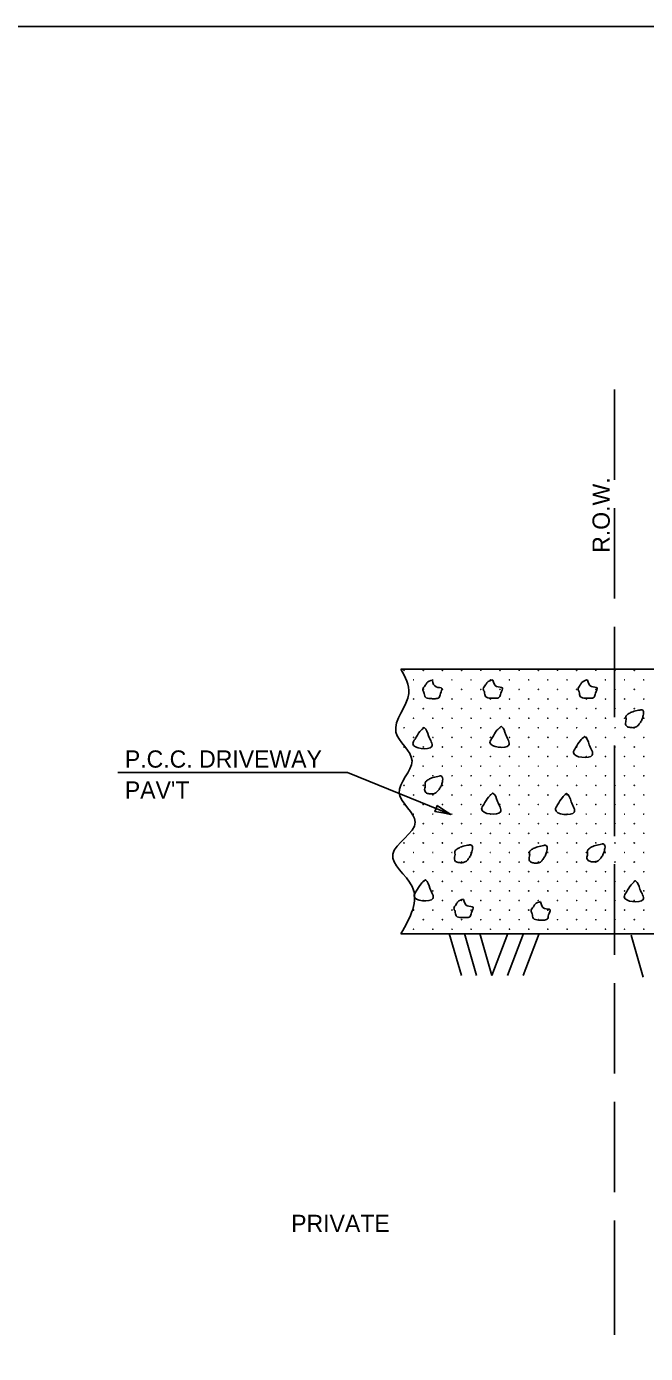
# Model space of a CAD drawing. Extents: x 2261474 to 2262104, y -3123680 to -3123280.
# Drawn here: x 2261800.5 to 2261910.1, y -3123515.2 to -3123280.5 of the extents above; entities that cross this region are included whole.
import ezdxf

# ---------------------------------------------------------------- set-up
doc = ezdxf.new("R2010")
doc.units = 0
for name, color, linetype in [('Default', 7, 'Continuous'), ('RD_Pr_Roadway_Items', 7, 'Continuous'), ('RD_Pr_Roadway_Notes', 7, 'Continuous')]:
    doc.layers.add(name, color=color, linetype=linetype)

msp = doc.modelspace()

# ---------------------------------------------------------------- linework, layer by layer
at = {"layer": 'Default'}
msp.add_lwpolyline([(2261474.13, -3123680.48), (2262104.13, -3123680.48), (2262104.13, -3123280.48), (2261474.13, -3123280.48)], close=True, dxfattribs=at)
at = {"layer": 'RD_Pr_Roadway_Items'}
for p, q in [((2261904.61, -3123344.69), (2261904.61, -3123360.69)), ((2261904.61, -3123365.69), (2261904.61, -3123381.69)), ((2261904.61, -3123386.69), (2261904.61, -3123402.69)), ((2261928.01, -3123394.17), (2261866.8, -3123394.17)), ((2261904.61, -3123407.69), (2261904.61, -3123423.69)), ((2261904.61, -3123428.69), (2261904.61, -3123444.7)), ((2261928.01, -3123440.97), (2261866.8, -3123440.97)), ((2261877.48, -3123448.38), (2261875.35, -3123440.94)), ((2261880.16, -3123448.38), (2261878.04, -3123440.94)), ((2261882.86, -3123448.38), (2261880.73, -3123440.94)), ((2261882.86, -3123448.38), (2261885.7, -3123440.94)), ((2261885.62, -3123448.38), (2261888.46, -3123440.94)), ((2261888.4, -3123448.38), (2261891.24, -3123440.94)), ((2261909.67, -3123448.67), (2261907.54, -3123441.22)), ((2261904.61, -3123449.7), (2261904.61, -3123465.7)), ((2261904.61, -3123470.7), (2261904.61, -3123486.7)), ((2261904.61, -3123491.7), (2261904.61, -3123511.94))]:
    msp.add_line(p, q, dxfattribs=at)
for centre in [(2261867.34, -3123394.36), (2261870.74, -3123394.36), (2261874.13, -3123394.36), (2261877.53, -3123394.36), (2261880.92, -3123394.36), (2261884.32, -3123394.36), (2261887.71, -3123394.36), (2261891.1, -3123394.36), (2261894.5, -3123394.36), (2261897.89, -3123394.36), (2261901.29, -3123394.36), (2261904.68, -3123394.36), (2261908.08, -3123394.36), (2261869.04, -3123396.06), (2261870.74, -3123397.75), (2261872.44, -3123396.06), (2261874.13, -3123397.75), (2261875.83, -3123396.06), (2261877.53, -3123397.75), (2261879.22, -3123396.06), (2261880.92, -3123397.75), (2261882.62, -3123396.06), (2261884.32, -3123397.75), (2261886.01, -3123396.06), (2261887.71, -3123397.75), (2261889.41, -3123396.06), (2261891.1, -3123397.75), (2261892.8, -3123396.06), (2261894.5, -3123397.75), (2261896.2, -3123396.06), (2261897.89, -3123397.75), (2261899.59, -3123396.06), (2261901.29, -3123397.75), (2261902.98, -3123396.06), (2261904.68, -3123397.75), (2261906.38, -3123396.06), (2261908.08, -3123397.75), (2261909.77, -3123396.06), (2261869.04, -3123399.45), (2261872.44, -3123399.45), (2261875.83, -3123399.45), (2261879.22, -3123399.45), (2261882.62, -3123399.45), (2261886.01, -3123399.45), (2261889.41, -3123399.45), (2261892.8, -3123399.45), (2261896.2, -3123399.45), (2261899.59, -3123399.45), (2261902.98, -3123399.45), (2261906.38, -3123399.45), (2261909.77, -3123399.45), (2261870.74, -3123401.15), (2261874.13, -3123401.15), (2261877.53, -3123401.15), (2261880.92, -3123401.15), (2261884.32, -3123401.15), (2261887.71, -3123401.15), (2261891.1, -3123401.15), (2261894.5, -3123401.15), (2261897.89, -3123401.15), (2261901.29, -3123401.15), (2261904.68, -3123401.15), (2261908.08, -3123401.15), (2261867.34, -3123404.54), (2261869.04, -3123402.85), (2261870.74, -3123404.54), (2261872.44, -3123402.85), (2261874.13, -3123404.54), (2261875.83, -3123402.85), (2261877.53, -3123404.54), (2261879.22, -3123402.85), (2261880.92, -3123404.54), (2261882.62, -3123402.85), (2261884.32, -3123404.54), (2261886.01, -3123402.85), (2261887.71, -3123404.54), (2261889.41, -3123402.85), (2261891.1, -3123404.54), (2261892.8, -3123402.85), (2261894.5, -3123404.54), (2261896.2, -3123402.85), (2261897.89, -3123404.54), (2261899.59, -3123402.85), (2261901.29, -3123404.54), (2261902.98, -3123402.85), (2261904.68, -3123404.54), (2261906.38, -3123402.85), (2261908.08, -3123404.54), (2261909.77, -3123402.85), (2261869.04, -3123406.24), (2261872.44, -3123406.24), (2261875.83, -3123406.24), (2261879.22, -3123406.24), (2261882.62, -3123406.24), (2261886.01, -3123406.24), (2261889.41, -3123406.24), (2261892.8, -3123406.24), (2261896.2, -3123406.24), (2261899.59, -3123406.24), (2261902.98, -3123406.24), (2261906.38, -3123406.24), (2261909.77, -3123406.24), (2261867.34, -3123407.94), (2261869.04, -3123409.63), (2261870.74, -3123407.94), (2261872.44, -3123409.63), (2261874.13, -3123407.94), (2261875.83, -3123409.63), (2261877.53, -3123407.94), (2261879.22, -3123409.63), (2261880.92, -3123407.94), (2261882.62, -3123409.63), (2261884.32, -3123407.94), (2261886.01, -3123409.63), (2261887.71, -3123407.94), (2261889.41, -3123409.63), (2261891.1, -3123407.94), (2261892.8, -3123409.63), (2261894.5, -3123407.94), (2261896.2, -3123409.63), (2261897.89, -3123407.94), (2261899.59, -3123409.63), (2261901.29, -3123407.94), (2261902.98, -3123409.63), (2261904.68, -3123407.94), (2261906.38, -3123409.63), (2261908.08, -3123407.94), (2261909.77, -3123409.63), (2261870.74, -3123411.33), (2261874.13, -3123411.33), (2261877.53, -3123411.33), (2261880.92, -3123411.33), (2261884.32, -3123411.33), (2261887.71, -3123411.33), (2261891.1, -3123411.33), (2261894.5, -3123411.33), (2261897.89, -3123411.33), (2261901.29, -3123411.33), (2261904.68, -3123411.33), (2261908.08, -3123411.33), (2261869.04, -3123413.03), (2261872.44, -3123413.03), (2261875.83, -3123413.03), (2261879.22, -3123413.03), (2261882.62, -3123413.03), (2261886.01, -3123413.03), (2261889.41, -3123413.03), (2261892.8, -3123413.03), (2261896.2, -3123413.03), (2261899.59, -3123413.03), (2261902.98, -3123413.03), (2261906.38, -3123413.03), (2261909.77, -3123413.03), (2261867.34, -3123414.73), (2261869.04, -3123416.42), (2261870.74, -3123414.73), (2261872.44, -3123416.42), (2261874.13, -3123414.73), (2261875.83, -3123416.42), (2261877.53, -3123414.73), (2261879.22, -3123416.42), (2261880.92, -3123414.73), (2261882.62, -3123416.42), (2261884.32, -3123414.73), (2261886.01, -3123416.42), (2261887.71, -3123414.73), (2261889.41, -3123416.42), (2261891.1, -3123414.73), (2261892.8, -3123416.42), (2261894.5, -3123414.73), (2261896.2, -3123416.42), (2261897.89, -3123414.73), (2261899.59, -3123416.42), (2261901.29, -3123414.73), (2261902.98, -3123416.42), (2261904.68, -3123414.73), (2261906.38, -3123416.42), (2261908.08, -3123414.73), (2261909.77, -3123416.42), (2261867.34, -3123418.12), (2261870.74, -3123418.12), (2261874.13, -3123418.12), (2261877.53, -3123418.12), (2261880.92, -3123418.12), (2261884.32, -3123418.12), (2261887.71, -3123418.12), (2261891.1, -3123418.12), (2261894.5, -3123418.12), (2261897.89, -3123418.12), (2261901.29, -3123418.12), (2261904.68, -3123418.12), (2261908.08, -3123418.12), (2261869.04, -3123419.82), (2261872.44, -3123419.82), (2261875.83, -3123419.82), (2261879.22, -3123419.82), (2261882.62, -3123419.82), (2261886.01, -3123419.82), (2261889.41, -3123419.82), (2261892.8, -3123419.82), (2261896.2, -3123419.82), (2261899.59, -3123419.82), (2261902.98, -3123419.82), (2261906.38, -3123419.82), (2261909.77, -3123419.82), (2261869.04, -3123423.21), (2261870.74, -3123421.51), (2261872.44, -3123423.21), (2261874.13, -3123421.51), (2261875.83, -3123423.21), (2261877.53, -3123421.51), (2261879.22, -3123423.21), (2261880.92, -3123421.51), (2261882.62, -3123423.21), (2261884.32, -3123421.51), (2261886.01, -3123423.21), (2261887.71, -3123421.51), (2261889.41, -3123423.21), (2261891.1, -3123421.51), (2261892.8, -3123423.21), (2261894.5, -3123421.51), (2261896.2, -3123423.21), (2261897.89, -3123421.51), (2261899.59, -3123423.21), (2261901.29, -3123421.51), (2261902.98, -3123423.21), (2261904.68, -3123421.51), (2261906.38, -3123423.21), (2261908.08, -3123421.51), (2261909.77, -3123423.21), (2261867.34, -3123424.91), (2261870.74, -3123424.91), (2261874.13, -3123424.91), (2261877.53, -3123424.91), (2261880.92, -3123424.91), (2261884.32, -3123424.91), (2261887.71, -3123424.91), (2261891.1, -3123424.91), (2261894.5, -3123424.91), (2261897.89, -3123424.91), (2261901.29, -3123424.91), (2261904.68, -3123424.91), (2261908.08, -3123424.91), (2261867.34, -3123428.3), (2261869.04, -3123426.61), (2261870.74, -3123428.3), (2261872.44, -3123426.61), (2261874.13, -3123428.3), (2261875.83, -3123426.61), (2261877.53, -3123428.3), (2261879.22, -3123426.61), (2261880.92, -3123428.3), (2261882.62, -3123426.61), (2261884.32, -3123428.3), (2261886.01, -3123426.61), (2261887.71, -3123428.3), (2261889.41, -3123426.61), (2261891.1, -3123428.3), (2261892.8, -3123426.61), (2261894.5, -3123428.3), (2261896.2, -3123426.61), (2261897.89, -3123428.3), (2261899.59, -3123426.61), (2261901.29, -3123428.3), (2261902.98, -3123426.61), (2261904.68, -3123428.3), (2261906.38, -3123426.61), (2261908.08, -3123428.3), (2261909.77, -3123426.61), (2261869.04, -3123430), (2261872.44, -3123430), (2261875.83, -3123430), (2261879.22, -3123430), (2261882.62, -3123430), (2261886.01, -3123430), (2261889.41, -3123430), (2261892.8, -3123430), (2261896.2, -3123430), (2261899.59, -3123430), (2261902.98, -3123430), (2261906.38, -3123430), (2261909.77, -3123430), (2261870.74, -3123431.7), (2261874.13, -3123431.7), (2261877.53, -3123431.7), (2261880.92, -3123431.7), (2261884.32, -3123431.7), (2261887.71, -3123431.7), (2261891.1, -3123431.7), (2261894.5, -3123431.7), (2261897.89, -3123431.7), (2261901.29, -3123431.7), (2261904.68, -3123431.7), (2261908.08, -3123431.7), (2261869.04, -3123433.4), (2261870.74, -3123435.09), (2261872.44, -3123433.4), (2261874.13, -3123435.09), (2261875.83, -3123433.4), (2261877.53, -3123435.09), (2261879.22, -3123433.4), (2261880.92, -3123435.09), (2261882.62, -3123433.4), (2261884.32, -3123435.09), (2261886.01, -3123433.4), (2261887.71, -3123435.09), (2261889.41, -3123433.4), (2261891.1, -3123435.09), (2261892.8, -3123433.4), (2261894.5, -3123435.09), (2261896.2, -3123433.4), (2261897.89, -3123435.09), (2261899.59, -3123433.4), (2261901.29, -3123435.09), (2261902.98, -3123433.4), (2261904.68, -3123435.09), (2261906.38, -3123433.4), (2261908.08, -3123435.09), (2261909.77, -3123433.4), (2261869.04, -3123436.79), (2261872.44, -3123436.79), (2261875.83, -3123436.79), (2261879.22, -3123436.79), (2261882.62, -3123436.79), (2261886.01, -3123436.79), (2261889.41, -3123436.79), (2261892.8, -3123436.79), (2261896.2, -3123436.79), (2261899.59, -3123436.79), (2261902.98, -3123436.79), (2261906.38, -3123436.79), (2261909.77, -3123436.79), (2261869.04, -3123440.18), (2261870.74, -3123438.49), (2261872.44, -3123440.18), (2261874.13, -3123438.49), (2261875.83, -3123440.18), (2261877.53, -3123438.49), (2261879.22, -3123440.18), (2261880.92, -3123438.49), (2261882.62, -3123440.18), (2261884.32, -3123438.49), (2261886.01, -3123440.18), (2261887.71, -3123438.49), (2261889.41, -3123440.18), (2261891.1, -3123438.49), (2261892.8, -3123440.18), (2261894.5, -3123438.49), (2261896.2, -3123440.18), (2261897.89, -3123438.49), (2261899.59, -3123440.18), (2261901.29, -3123438.49), (2261902.98, -3123440.18), (2261904.68, -3123438.49), (2261906.38, -3123440.18), (2261908.08, -3123438.49), (2261909.77, -3123440.18)]:
    msp.add_circle(centre, 0.024, dxfattribs=at)
for points in [[(2261866.8, -3123394.17), (2261868.19, -3123398.46), (2261865.91, -3123405.29), (2261868.75, -3123410.41), (2261866.48, -3123416.1), (2261869.32, -3123421.22), (2261865.34, -3123426.91), (2261868.75, -3123432.6), (2261866.8, -3123440.97)], [(2261872.36, -3123396.11), (2261871.38, -3123396.58), (2261871.08, -3123397.04), (2261870.67, -3123397.76), (2261870.86, -3123398.27), (2261871.08, -3123399.09), (2261871.98, -3123399.37), (2261872.83, -3123399.39), (2261873.51, -3123399.23), (2261873.78, -3123398.47), (2261874.05, -3123397.57), (2261873.05, -3123397.32), (2261872.36, -3123396.16)], [(2261883.05, -3123396.04), (2261882.06, -3123396.51), (2261881.77, -3123396.96), (2261881.35, -3123397.68), (2261881.55, -3123398.2), (2261881.77, -3123399.02), (2261882.67, -3123399.3), (2261883.51, -3123399.32), (2261884.2, -3123399.15), (2261884.47, -3123398.4), (2261884.74, -3123397.5), (2261883.73, -3123397.24), (2261883.05, -3123396.09)], [(2261899.82, -3123396.04), (2261898.83, -3123396.51), (2261898.53, -3123396.97), (2261898.13, -3123397.69), (2261898.31, -3123398.2), (2261898.53, -3123399.02), (2261899.43, -3123399.3), (2261900.29, -3123399.32), (2261900.97, -3123399.15), (2261901.23, -3123398.4), (2261901.51, -3123397.5), (2261900.5, -3123397.24), (2261899.82, -3123396.09)], [(2261909.13, -3123401.4), (2261908.05, -3123401.62), (2261907.58, -3123401.78), (2261906.97, -3123402.14), (2261906.61, -3123402.54), (2261906.64, -3123403.09), (2261906.54, -3123403.91), (2261906.75, -3123404.27), (2261907.33, -3123404.48), (2261907.98, -3123404.51), (2261908.52, -3123404.32), (2261908.97, -3123403.86), (2261909.35, -3123403.29), (2261909.62, -3123402.57), (2261909.7, -3123402.14), (2261909.7, -3123401.64), (2261909.4, -3123401.34), (2261909.16, -3123401.36)], [(2261870.84, -3123404.54), (2261870.13, -3123405.21), (2261869.28, -3123406.53), (2261868.89, -3123407.35), (2261872.23, -3123407.84), (2261871.69, -3123405.98), (2261870.94, -3123404.56), (2261870.81, -3123404.5)], [(2261884.49, -3123404.32), (2261883.78, -3123404.99), (2261882.93, -3123406.31), (2261882.55, -3123407.12), (2261885.88, -3123407.61), (2261885.34, -3123405.76), (2261884.6, -3123404.34), (2261884.47, -3123404.28)], [(2261899.26, -3123406.1), (2261898.55, -3123406.77), (2261897.69, -3123408.09), (2261897.31, -3123408.9), (2261900.65, -3123409.4), (2261900.11, -3123407.54), (2261899.36, -3123406.12), (2261899.23, -3123406.06)], [(2261873.58, -3123413.12), (2261872.51, -3123413.34), (2261872.03, -3123413.51), (2261871.42, -3123413.86), (2261871.07, -3123414.27), (2261871.09, -3123414.81), (2261870.99, -3123415.64), (2261871.2, -3123416), (2261871.78, -3123416.21), (2261872.44, -3123416.23), (2261872.98, -3123416.04), (2261873.43, -3123415.58), (2261873.81, -3123415.01), (2261874.08, -3123414.3), (2261874.15, -3123413.86), (2261874.15, -3123413.37), (2261873.86, -3123413.06), (2261873.61, -3123413.09)], [(2261883.01, -3123416.12), (2261882.3, -3123416.79), (2261881.45, -3123418.1), (2261881.07, -3123418.93), (2261884.4, -3123419.42), (2261883.86, -3123417.56), (2261883.12, -3123416.14), (2261882.98, -3123416.08)], [(2261896.07, -3123416.19), (2261895.36, -3123416.86), (2261894.51, -3123418.18), (2261894.12, -3123419), (2261897.46, -3123419.49), (2261896.92, -3123417.63), (2261896.17, -3123416.21), (2261896.04, -3123416.15)], [(2261878.85, -3123425.29), (2261877.78, -3123425.51), (2261877.3, -3123425.68), (2261876.69, -3123426.03), (2261876.34, -3123426.44), (2261876.37, -3123426.98), (2261876.26, -3123427.81), (2261876.47, -3123428.17), (2261877.05, -3123428.38), (2261877.71, -3123428.4), (2261878.25, -3123428.21), (2261878.7, -3123427.75), (2261879.08, -3123427.18), (2261879.35, -3123426.47), (2261879.43, -3123426.03), (2261879.43, -3123425.54), (2261879.13, -3123425.23), (2261878.89, -3123425.26)], [(2261892.06, -3123425.37), (2261890.99, -3123425.59), (2261890.52, -3123425.75), (2261889.9, -3123426.1), (2261889.55, -3123426.51), (2261889.58, -3123427.06), (2261889.47, -3123427.88), (2261889.69, -3123428.24), (2261890.26, -3123428.45), (2261890.92, -3123428.47), (2261891.46, -3123428.29), (2261891.9, -3123427.83), (2261892.29, -3123427.25), (2261892.55, -3123426.55), (2261892.64, -3123426.1), (2261892.64, -3123425.61), (2261892.34, -3123425.31), (2261892.1, -3123425.34)], [(2261902.3, -3123425.15), (2261901.23, -3123425.36), (2261900.75, -3123425.53), (2261900.14, -3123425.88), (2261899.79, -3123426.29), (2261899.82, -3123426.84), (2261899.71, -3123427.65), (2261899.93, -3123428.01), (2261900.5, -3123428.23), (2261901.16, -3123428.25), (2261901.7, -3123428.06), (2261902.14, -3123427.6), (2261902.52, -3123427.03), (2261902.79, -3123426.32), (2261902.88, -3123425.88), (2261902.88, -3123425.39), (2261902.58, -3123425.08), (2261902.34, -3123425.11)], [(2261871.06, -3123431.48), (2261870.35, -3123432.15), (2261869.5, -3123433.47), (2261869.11, -3123434.29), (2261872.45, -3123434.77), (2261871.91, -3123432.92), (2261871.17, -3123431.5), (2261871.04, -3123431.44)], [(2261908.23, -3123431.63), (2261907.53, -3123432.3), (2261906.68, -3123433.62), (2261906.29, -3123434.44), (2261909.63, -3123434.93), (2261909.09, -3123433.07), (2261908.34, -3123431.65), (2261908.21, -3123431.59)], [(2261877.86, -3123434.85), (2261876.87, -3123435.31), (2261876.57, -3123435.78), (2261876.16, -3123436.5), (2261876.36, -3123437.01), (2261876.57, -3123437.83), (2261877.47, -3123438.1), (2261878.32, -3123438.12), (2261879.01, -3123437.96), (2261879.27, -3123437.2), (2261879.55, -3123436.3), (2261878.54, -3123436.05), (2261877.86, -3123434.9)], [(2261891.51, -3123435.29), (2261890.53, -3123435.76), (2261890.23, -3123436.21), (2261889.81, -3123436.93), (2261890.01, -3123437.45), (2261890.23, -3123438.27), (2261891.13, -3123438.55), (2261891.98, -3123438.57), (2261892.66, -3123438.4), (2261892.93, -3123437.65), (2261893.2, -3123436.75), (2261892.19, -3123436.5), (2261891.51, -3123435.34)]]:
    msp.add_spline(points, degree=3, dxfattribs=at)
at = {"layer": 'RD_Pr_Roadway_Notes'}
for p, q in [((2261816.67, -3123412.47), (2261857.32, -3123412.47)), ((2261857.32, -3123412.47), (2261875.6, -3123419.88))]:
    msp.add_line(p, q, dxfattribs=at)
msp.add_lwpolyline([(2261873.23, -3123418.28), (2261873.01, -3123418.83), (2261872.79, -3123419.37), (2261874.21, -3123419.58), (2261875.6, -3123419.88), (2261874.32, -3123419.06)], close=True, dxfattribs=at)

# ---------------------------------------------------------------- texts
msp.add_text('R.O.W.', height=3.048, rotation=90, dxfattribs=at).set_placement((2261903.74, -3123373.59))
for s, p in [('P.C.C. DRIVEWAY', (2261817.93, -3123411.59)), ("PAV'T", (2261817.93, -3123417.07)), ('PRIVATE', (2261847.37, -3123493.75))]:
    msp.add_text(s, height=3.048, dxfattribs=at).set_placement(p)

doc.saveas('drawing.dxf')
